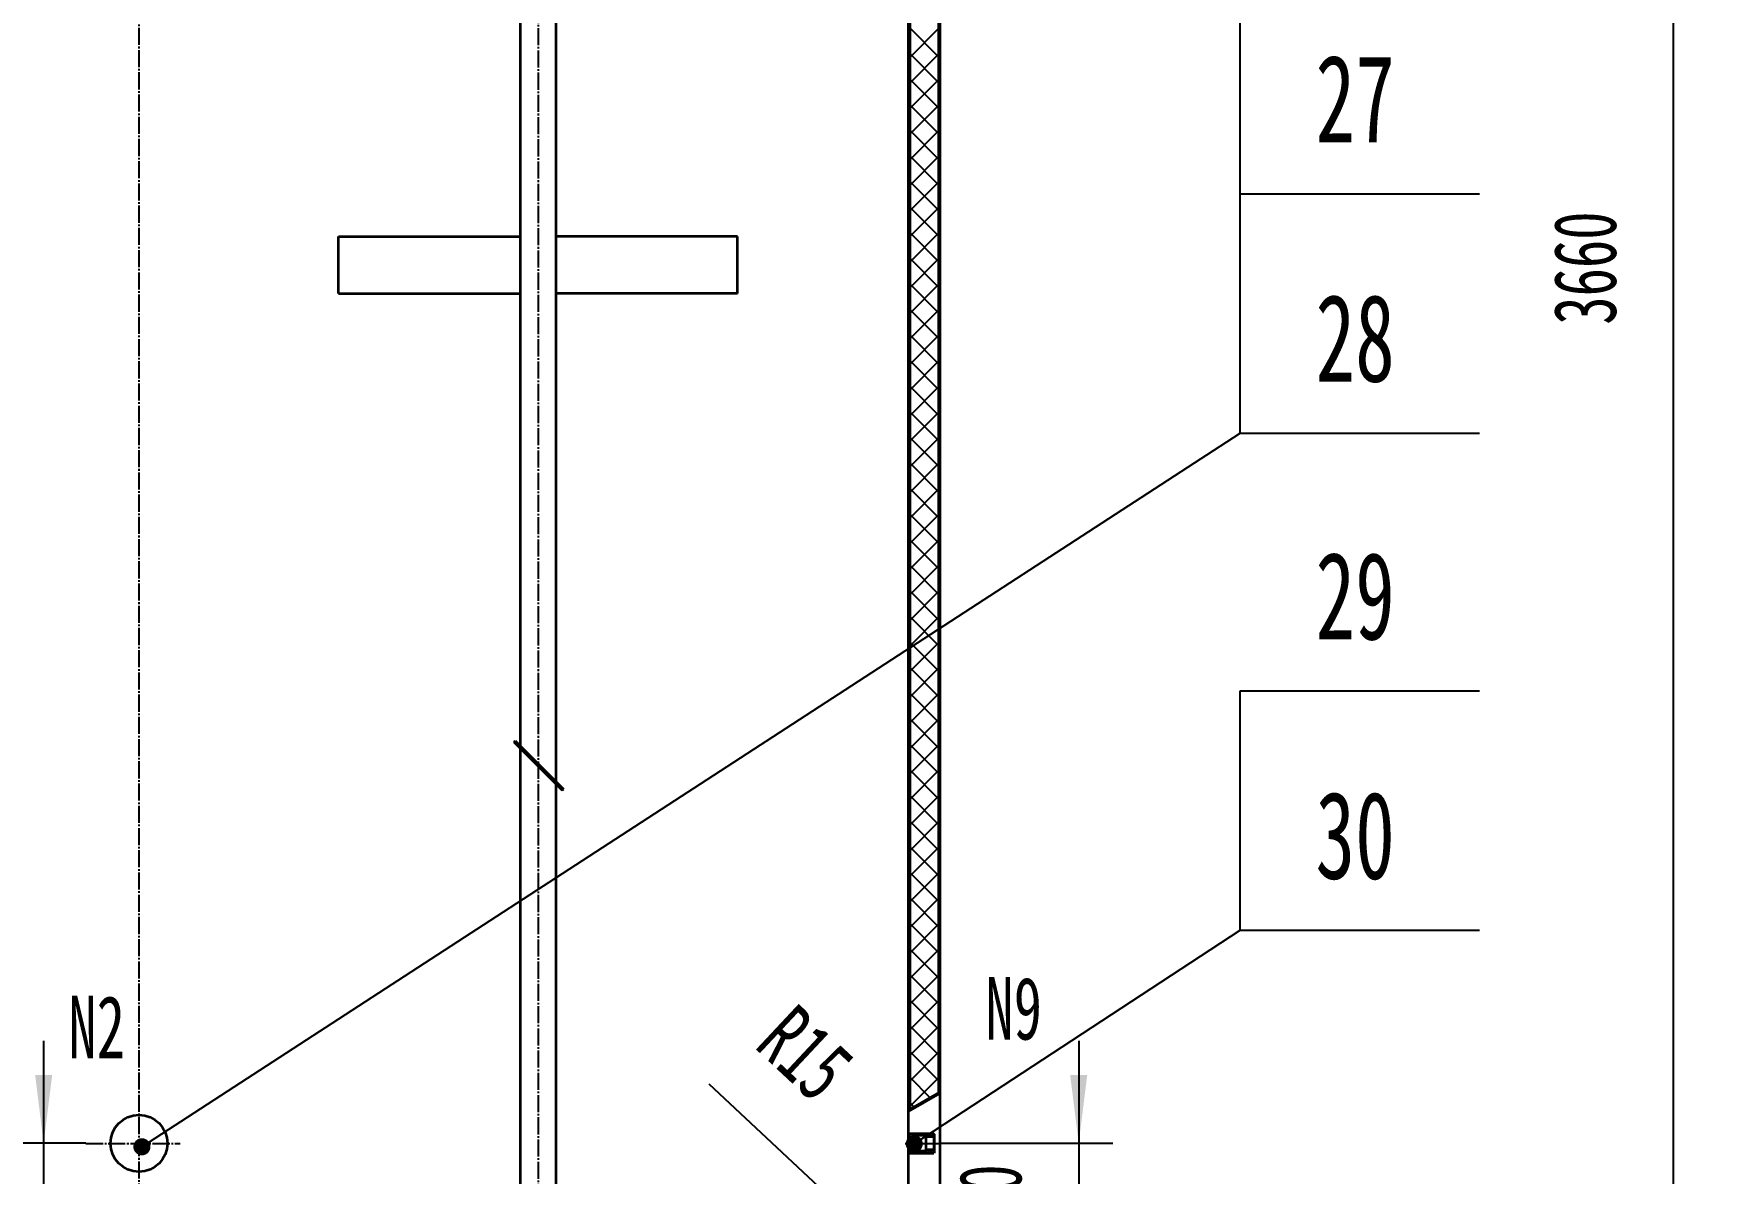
# Model space of a CAD drawing. Header units: millimetres. Extents: x -8910 to 8910, y -6300 to 6300.
# Drawn here: x -4571 to -1635, y 171 to 2171 of the extents above; entities that cross this region are included whole.
import ezdxf

# ---------------------------------------------------------------- set-up
doc = ezdxf.new("R2010")
doc.units = ezdxf.units.MM
doc.linetypes.add('EB_DASHDOT', pattern=[39, 30, -3, 3, -3])
for name, color, linetype, lineweight in [('CAXA0', 7, 'Continuous', 35), ('CAXA1', 1, 'EB_DASHDOT', 25), ('CAXA3', 2, 'Continuous', 18), ('CAXA4', 4, 'Continuous', 18), ('CAXA5', 100, 'Continuous', 18)]:
    doc.layers.add(name, color=color, linetype=linetype, lineweight=lineweight)
doc.styles.add('标准', font='SIMFANG.TTF', dxfattribs={"width": 0.667})
doc.dimstyles.new('标准', dxfattribs={"dimscale": 30, "dimtxt": 2.6, "dimasz": 4, "dimexe": 2, "dimexo": 0, "dimtad": 1, "dimdec": 1, "dimzin": 9, "dimdsep": 46, "dimtxsty": '标准', "dimcen": 0, "dimdle": 6, "dimaunit": 1, "dimazin": 2, "dimtfac": 1, "dimtdec": 3, "dimtmove": 0, "dimatfit": 3, "dimfxl": 0, "dimtolj": 1, "dimtzin": 0, "dimarcsym": 0})

# ---------------------------------------------------------------- blocks, each defined once
blk = doc.blocks.new('CAXBLOCK1', base_point=(-3022.9, 253))
at = {"layer": 'CAXA5', "color": 0, "linetype": 'Continuous', "lineweight": 25}
for p, q in [((-3036.1, 235.6), (-3033, 232.5)), ((-3035.7, 239.4), (-3028.7, 232.5)), ((-3033, 241), (-3024.5, 232.5)), ((-3028.8, 241), (-3021.1, 233.4)), ((-3024.5, 241), (-3021.1, 237.6)), ((-3020.3, 241), (-3017.3, 238)), ((-3016, 241), (-3013, 238)), ((-3011.8, 241), (-3008.8, 238)), ((-3007.6, 241), (-3002, 235.5)), ((-3003.3, 241), (-2997.8, 235.5)), ((-2999.1, 241), (-2993.5, 235.5)), ((-2994.8, 241), (-2991.1, 237.3)), ((-3036.1, 214.4), (-3028.7, 207)), ((-3036.1, 210.2), (-3032.9, 207)), ((-3033, 215.5), (-3024.5, 207)), ((-3028.7, 215.5), (-3020.2, 207)), ((-3024.5, 215.5), (-3021.1, 212.1)), ((-3019, 210), (-3016, 207)), ((-3014.7, 210), (-3011.7, 207)), ((-3010.5, 210), (-3007.5, 207)), ((-3006.2, 210), (-3003.2, 207)), ((-3004.5, 212.5), (-2999, 207)), ((-3000.3, 212.5), (-2994.8, 207)), ((-2996, 212.5), (-2991.3, 207.8))]:
    blk.add_line(p, q, dxfattribs=at)
blk = doc.blocks.new('*CAXBLOCK2321')
at = {"layer": 'CAXA4', "linetype": 'Continuous', "lineweight": 25}
for points in [[(-4553.3, 224), (-4568.3, 344), (-4538.3, 344)], [(-4553.3, 24), (-4568.3, -96), (-4538.3, -96)]]:
    blk.add_hatch(color=0, dxfattribs=at).paths.add_polyline_path(points, flags=0)
at = {"layer": 'CAXA4', "color": 0, "linetype": 'Continuous', "lineweight": 25}
for p, q in [((-4553.3, 404), (-4553.3, -156)), ((-4479.1, 224), (-4613.3, 224)), ((-5739.1, 24), (-4493.3, 24))]:
    blk.add_line(p, q, dxfattribs=at)
at = {"layer": 'CAXA4', "color": 0, "linetype": 'Continuous', "lineweight": 25, "insert": (-4763.3, 38), "char_height": 109.5, "attachment_point": 1, "rotation": 90, "style": '标准'}
blk.add_mtext('\\fFangSong_GB2312|b0|i0|p34;200', dxfattribs=at)
blk = doc.blocks.new('*CAXBLOCK2422')
at = {"layer": 'CAXA4', "linetype": 'Continuous', "lineweight": 25}
for points in [[(-2737.8, 224), (-2752.8, 344), (-2722.8, 344)], [(-2737.8, 24), (-2752.8, -96), (-2722.8, -96)]]:
    blk.add_hatch(color=0, dxfattribs=at).paths.add_polyline_path(points, flags=0)
at = {"layer": 'CAXA4', "color": 0, "linetype": 'Continuous', "lineweight": 25}
for p, q in [((-2737.8, 404), (-2737.8, -156)), ((-2981.1, 224), (-2677.8, 224)), ((-3033.1, 24), (-2677.8, 24))]:
    blk.add_line(p, q, dxfattribs=at)
at = {"layer": 'CAXA4', "color": 0, "linetype": 'Continuous', "lineweight": 25, "insert": (-2947.8, 38), "char_height": 109.5, "attachment_point": 1, "rotation": 90, "style": '标准'}
blk.add_mtext('\\fFangSong_GB2312|b0|i0|p34;200', dxfattribs=at)
blk = doc.blocks.new('*CAXBLOCK5653')
at = {"layer": 'CAXA4', "linetype": 'Continuous', "lineweight": 25}
for points in [[(-1694.9, 3606.8), (-1709.9, 3486.8), (-1679.9, 3486.8)], [(-1694.9, -53.1), (-1709.9, 66.9), (-1679.9, 66.9)]]:
    blk.add_hatch(color=0, dxfattribs=at).paths.add_polyline_path(points, flags=0)
at = {"layer": 'CAXA4', "color": 0, "linetype": 'Continuous', "lineweight": 25}
for p, q in [((-2981.6, 3606.8), (-1634.9, 3606.8)), ((-1694.9, 3606.8), (-1694.9, -53.1)), ((-3011.6, -53.1), (-1634.9, -53.1))]:
    blk.add_line(p, q, dxfattribs=at)
at = {"layer": 'CAXA4', "color": 0, "linetype": 'Continuous', "lineweight": 25, "insert": (-1904.9, 1660.4), "char_height": 109.5, "attachment_point": 1, "rotation": 90, "style": '标准'}
blk.add_mtext('\\fFangSong_GB2312|b0|i0|p34;3660', dxfattribs=at)
blk = doc.blocks.new('CAXBLOCK94', base_point=(-2034.8, 1470.2))
at = {"layer": 'CAXA4', "linetype": 'Continuous', "lineweight": 25}
blk.add_hatch(color=0, dxfattribs=at).paths.add_polyline_path([(-4366, 217.9), (-4366, 219.1), (-4366.2, 220.3), (-4366.4, 221.4), (-4366.7, 222.6), (-4367.1, 223.7), (-4367.6, 224.7), (-4368.2, 225.8), (-4368.8, 226.7), (-4369.6, 227.7), (-4370.4, 228.5), (-4371.2, 229.3), (-4372.2, 230.1), (-4373.1, 230.7), (-4374.2, 231.3), (-4375.2, 231.8), (-4376.3, 232.2), (-4377.5, 232.5), (-4378.6, 232.7), (-4379.8, 232.9), (-4381, 232.9), (-4382.2, 232.9), (-4383.3, 232.7), (-4384.5, 232.5), (-4385.6, 232.2), (-4386.7, 231.8), (-4387.8, 231.3), (-4388.8, 230.7), (-4389.8, 230.1), (-4390.7, 229.3), (-4391.6, 228.5), (-4392.4, 227.7), (-4393.1, 226.7), (-4393.8, 225.8), (-4394.3, 224.7), (-4394.8, 223.7), (-4395.2, 222.6), (-4395.6, 221.4), (-4395.8, 220.3), (-4395.9, 219.1), (-4396, 217.9), (-4395.9, 216.7), (-4395.8, 215.6), (-4395.6, 214.4), (-4395.2, 213.3), (-4394.8, 212.2), (-4394.3, 211.1), (-4393.8, 210.1), (-4393.1, 209.1), (-4392.4, 208.2), (-4391.6, 207.3), (-4390.7, 206.5), (-4389.8, 205.8), (-4388.8, 205.1), (-4387.8, 204.6), (-4386.7, 204.1), (-4385.6, 203.7), (-4384.5, 203.3), (-4383.3, 203.1), (-4382.2, 203), (-4381, 202.9), (-4379.8, 203), (-4378.6, 203.1), (-4377.5, 203.3), (-4376.3, 203.7), (-4375.2, 204.1), (-4374.2, 204.6), (-4373.1, 205.1), (-4372.2, 205.8), (-4371.2, 206.5), (-4370.4, 207.3), (-4369.6, 208.2), (-4368.8, 209.1), (-4368.2, 210.1), (-4367.6, 211.1), (-4367.1, 212.2), (-4366.7, 213.3), (-4366.4, 214.4), (-4366.2, 215.6), (-4366, 216.7)], flags=0)
at = {"layer": 'CAXA4', "color": 0, "linetype": 'Continuous', "lineweight": 25}
for p, q in [((-4381, 217.9), (-2454.8, 1470.2)), ((-2454.8, 1470.2), (-2034.8, 1470.2))]:
    blk.add_line(p, q, dxfattribs=at)
at = {"layer": 'CAXA4', "color": 0, "linetype": 'Continuous', "lineweight": 25, "insert": (-2322.5, 1713.7), "char_height": 153.3, "attachment_point": 1, "style": '标准'}
blk.add_mtext('\\fFangSong_GB2312|b0|i0|p34;28', dxfattribs=at)
blk = doc.blocks.new('CAXBLOCK95', base_point=(-2034.8, 1890.2))
at = {"layer": 'CAXA4', "color": 0, "linetype": 'Continuous', "lineweight": 25}
for p, q in [((-2454.8, 1470.2), (-2454.8, 1890.2)), ((-2454.8, 1890.2), (-2034.8, 1890.2))]:
    blk.add_line(p, q, dxfattribs=at)
at = {"layer": 'CAXA4', "color": 0, "linetype": 'Continuous', "lineweight": 25, "insert": (-2322.5, 2133.7), "char_height": 153.3, "attachment_point": 1, "style": '标准'}
blk.add_mtext('\\fFangSong_GB2312|b0|i0|p34;27', dxfattribs=at)
blk = doc.blocks.new('CAXBLOCK96', base_point=(-2034.8, 2310.2))
at = {"layer": 'CAXA4', "color": 0, "linetype": 'Continuous', "lineweight": 25}
for p, q in [((-2454.8, 1890.2), (-2454.8, 2310.2)), ((-2454.8, 2310.2), (-2034.8, 2310.2))]:
    blk.add_line(p, q, dxfattribs=at)
at = {"layer": 'CAXA4', "color": 0, "linetype": 'Continuous', "lineweight": 25, "insert": (-2322.5, 2553.7), "char_height": 153.3, "attachment_point": 1, "style": '标准'}
blk.add_mtext('\\fFangSong_GB2312|b0|i0|p34;26', dxfattribs=at)
blk = doc.blocks.new('CAXBLOCK93', base_point=(-4381, 217.9))
at = {"layer": 'CAXA4', "color": 0}
for name, p in [('CAXBLOCK96', (-2034.8, 2310.2)), ('CAXBLOCK95', (-2034.8, 1890.2)), ('CAXBLOCK94', (-2034.8, 1470.2))]:
    blk.add_blockref(name, p, dxfattribs=at)
blk = doc.blocks.new('CAXBLOCK98', base_point=(-2034.8, 597.9))
at = {"layer": 'CAXA4', "linetype": 'Continuous', "lineweight": 25}
blk.add_hatch(color=0, dxfattribs=at).paths.add_polyline_path([(-3011.3, 223.1), (-3011.3, 224.3), (-3011.5, 225.4), (-3011.7, 226.6), (-3012, 227.7), (-3012.4, 228.8), (-3012.9, 229.9), (-3013.5, 230.9), (-3014.1, 231.9), (-3014.9, 232.8), (-3015.7, 233.7), (-3016.5, 234.5), (-3017.5, 235.2), (-3018.4, 235.9), (-3019.5, 236.5), (-3020.5, 237), (-3021.6, 237.4), (-3022.8, 237.7), (-3023.9, 237.9), (-3025.1, 238.1), (-3026.3, 238.1), (-3027.5, 238.1), (-3028.6, 237.9), (-3029.8, 237.7), (-3030.9, 237.4), (-3032, 237), (-3033.1, 236.5), (-3034.1, 235.9), (-3035.1, 235.2), (-3036, 234.5), (-3036.9, 233.7), (-3037.7, 232.8), (-3038.4, 231.9), (-3039.1, 230.9), (-3039.6, 229.9), (-3040.1, 228.8), (-3040.5, 227.7), (-3040.9, 226.6), (-3041.1, 225.4), (-3041.2, 224.3), (-3041.3, 223.1), (-3041.2, 221.9), (-3041.1, 220.8), (-3040.9, 219.6), (-3040.5, 218.5), (-3040.1, 217.4), (-3039.6, 216.3), (-3039.1, 215.3), (-3038.4, 214.3), (-3037.7, 213.4), (-3036.9, 212.5), (-3036, 211.7), (-3035.1, 211), (-3034.1, 210.3), (-3033.1, 209.7), (-3032, 209.2), (-3030.9, 208.8), (-3029.8, 208.5), (-3028.6, 208.3), (-3027.5, 208.1), (-3026.3, 208.1), (-3025.1, 208.1), (-3023.9, 208.3), (-3022.8, 208.5), (-3021.6, 208.8), (-3020.5, 209.2), (-3019.5, 209.7), (-3018.4, 210.3), (-3017.5, 211), (-3016.5, 211.7), (-3015.7, 212.5), (-3014.9, 213.4), (-3014.1, 214.3), (-3013.5, 215.3), (-3012.9, 216.3), (-3012.4, 217.4), (-3012, 218.5), (-3011.7, 219.6), (-3011.5, 220.8), (-3011.3, 221.9)], flags=0)
at = {"layer": 'CAXA4', "color": 0, "linetype": 'Continuous', "lineweight": 25}
for p, q in [((-3026.3, 223.1), (-2454.8, 597.9)), ((-2454.8, 597.9), (-2034.8, 597.9))]:
    blk.add_line(p, q, dxfattribs=at)
at = {"layer": 'CAXA4', "color": 0, "linetype": 'Continuous', "lineweight": 25, "insert": (-2322.5, 841.4), "char_height": 153.3, "attachment_point": 1, "style": '标准'}
blk.add_mtext('\\fFangSong_GB2312|b0|i0|p34;30', dxfattribs=at)
blk = doc.blocks.new('CAXBLOCK99', base_point=(-2034.8, 1017.9))
at = {"layer": 'CAXA4', "color": 0, "linetype": 'Continuous', "lineweight": 25}
for p, q in [((-2454.8, 597.9), (-2454.8, 1017.9)), ((-2454.8, 1017.9), (-2034.8, 1017.9))]:
    blk.add_line(p, q, dxfattribs=at)
at = {"layer": 'CAXA4', "color": 0, "linetype": 'Continuous', "lineweight": 25, "insert": (-2322.5, 1261.4), "char_height": 153.3, "attachment_point": 1, "style": '标准'}
blk.add_mtext('\\fFangSong_GB2312|b0|i0|p34;29', dxfattribs=at)
blk = doc.blocks.new('CAXBLOCK97', base_point=(-3026.3, 223.1))
at = {"layer": 'CAXA4', "color": 0}
for name, p in [('CAXBLOCK99', (-2034.8, 1017.9)), ('CAXBLOCK98', (-2034.8, 597.9))]:
    blk.add_blockref(name, p, dxfattribs=at)
blk = doc.blocks.new('*CAXBLOCK137134')
at = {"layer": 'CAXA4', "linetype": 'Continuous', "lineweight": 25}
blk.add_hatch(color=0, dxfattribs=at).paths.add_polyline_path([(-3040.2, 4.2), (-3117.6, 97.2), (-3138.1, 75.3)], flags=0)
at = {"layer": 'CAXA4', "color": 0, "linetype": 'Continuous', "lineweight": 25}
blk.add_line((-3040.2, 4.2), (-3386, 327.8), dxfattribs=at)
at = {"layer": 'CAXA4', "color": 0, "linetype": 'Continuous', "lineweight": 25, "insert": (-3234.1, 473.3), "char_height": 109.5, "attachment_point": 1, "rotation": 316.9, "style": '标准'}
blk.add_mtext('\\fFangSong_GB2312|b0|i0|p34;R15', dxfattribs=at)
blk = doc.blocks.new('CAXBLOCK143', base_point=(-2257.7, -145.7))
at = {"layer": 'CAXA5', "color": 0, "linetype": 'Continuous', "lineweight": 25}
for p, q in [((-3033.1, 2130.5), (-2983.6, 2180)), ((-2983.6, 2130.5), (-3033.1, 2180)), ((-3033.1, 2085.6), (-2983.6, 2135.1)), ((-2983.6, 2085.6), (-3033.1, 2135.1)), ((-3033.1, 2040.7), (-2983.6, 2090.2)), ((-2983.6, 2040.7), (-3033.1, 2090.2)), ((-3033.1, 1995.8), (-2983.6, 2045.3)), ((-2983.6, 1995.8), (-3033.1, 2045.3)), ((-3033.1, 1950.9), (-2983.6, 2000.4)), ((-2983.6, 1950.9), (-3033.1, 2000.4)), ((-3033.1, 1906), (-2983.6, 1955.5)), ((-2983.6, 1906), (-3033.1, 1955.5)), ((-3033.1, 1861.1), (-2983.6, 1910.6)), ((-2983.6, 1861.1), (-3033.1, 1910.6)), ((-3033.1, 1816.2), (-2983.6, 1865.7)), ((-2983.6, 1816.2), (-3033.1, 1865.7)), ((-3033.1, 1771.3), (-2983.6, 1820.8)), ((-2983.6, 1771.3), (-3033.1, 1820.8)), ((-3033.1, 1726.4), (-2983.6, 1775.9)), ((-2983.6, 1726.4), (-3033.1, 1775.9)), ((-3033.1, 1681.5), (-2983.6, 1731)), ((-2983.6, 1681.5), (-3033.1, 1731)), ((-3033.1, 1636.6), (-2983.6, 1686.1)), ((-2983.6, 1636.6), (-3033.1, 1686.1)), ((-3033.1, 1591.7), (-2983.6, 1641.2)), ((-2983.6, 1591.7), (-3033.1, 1641.2)), ((-3033.1, 1546.8), (-2983.6, 1596.3)), ((-2983.6, 1546.8), (-3033.1, 1596.3)), ((-3033.1, 1501.9), (-2983.6, 1551.4)), ((-2983.6, 1501.9), (-3033.1, 1551.4)), ((-3033.1, 1457), (-2983.6, 1506.5)), ((-2983.6, 1457), (-3033.1, 1506.5)), ((-3033.1, 1412.1), (-2983.6, 1461.6)), ((-2983.6, 1412.1), (-3033.1, 1461.6)), ((-3033.1, 1367.2), (-2983.6, 1416.7)), ((-2983.6, 1367.2), (-3033.1, 1416.7)), ((-3033.1, 1322.3), (-2983.6, 1371.8)), ((-2983.6, 1322.3), (-3033.1, 1371.8)), ((-3033.1, 1277.4), (-2983.6, 1326.9)), ((-2983.6, 1277.4), (-3033.1, 1326.9)), ((-3033.1, 1232.5), (-2983.6, 1282)), ((-2983.6, 1232.5), (-3033.1, 1282)), ((-3033.1, 1187.6), (-2983.6, 1237.1)), ((-2983.6, 1187.6), (-3033.1, 1237.1)), ((-3033.1, 1142.7), (-2983.6, 1192.2)), ((-2983.6, 1142.7), (-3033.1, 1192.2)), ((-3033.1, 1097.8), (-2983.6, 1147.3)), ((-2983.6, 1097.8), (-3033.1, 1147.3)), ((-3033.1, 1052.9), (-2983.6, 1102.4)), ((-2983.6, 1052.9), (-3033.1, 1102.4)), ((-3033.1, 1008), (-2983.6, 1057.5)), ((-2983.6, 1008), (-3033.1, 1057.5)), ((-3033.1, 963.1), (-2983.6, 1012.6)), ((-2983.6, 963.1), (-3033.1, 1012.6)), ((-3033.1, 918.2), (-2983.6, 967.7)), ((-2983.6, 918.2), (-3033.1, 967.7)), ((-3033.1, 873.3), (-2983.6, 922.8)), ((-2983.6, 873.3), (-3033.1, 922.8)), ((-3033.1, 828.4), (-2983.6, 877.9)), ((-2983.6, 828.4), (-3033.1, 877.9)), ((-3033.1, 783.5), (-2983.6, 833)), ((-2983.6, 783.5), (-3033.1, 833)), ((-3033.1, 738.6), (-2983.6, 788.1)), ((-2983.6, 738.6), (-3033.1, 788.1)), ((-3033.1, 693.7), (-2983.6, 743.2)), ((-2983.6, 693.7), (-3033.1, 743.2)), ((-3033.1, 648.8), (-2983.6, 698.3)), ((-2983.6, 648.8), (-3033.1, 698.3)), ((-3033.1, 603.9), (-2983.6, 653.4)), ((-2983.6, 603.9), (-3033.1, 653.4)), ((-3033.1, 559), (-2983.6, 608.5)), ((-2983.6, 559), (-3033.1, 608.5)), ((-3033.1, 514.1), (-2983.6, 563.6)), ((-2983.6, 514.1), (-3033.1, 563.6)), ((-3033.1, 469.2), (-2983.6, 518.7)), ((-2983.6, 469.2), (-3033.1, 518.7)), ((-3033.1, 424.3), (-2983.6, 473.8)), ((-2983.6, 424.3), (-3033.1, 473.8)), ((-3033.1, 379.4), (-2983.6, 428.9)), ((-2983.6, 379.4), (-3033.1, 428.9)), ((-3033.1, 334.5), (-2983.6, 384)), ((-2983.6, 334.5), (-3033.1, 384)), ((-3033.1, 289.6), (-2983.6, 339.1)), ((-2998.2, 304.1), (-3033.1, 339.1)), ((-3026.7, 287.7), (-3033.1, 294.2))]:
    blk.add_line(p, q, dxfattribs=at)

msp = doc.modelspace()

# ---------------------------------------------------------------- linework, layer by layer
at = {"layer": 'CAXA0'}
for p, q in [((-3036.14, 14.49), (-3036.14, 3627.08)), ((-3033.14, 283.99), (-3033.14, 3628.15)), ((-2983.64, 3606.84), (-2983.64, 312.54)), ((-2981.64, 3606.84), (-2981.64, -19.83)), ((-3717.64, 2767.42), (-3717.64, 921.66)), ((-3654.64, 2704.42), (-3654.64, 858.66)), ((-4036.14, 1715.42), (-4036.14, 1815.42)), ((-4036.14, 1815.42), (-3717.64, 1815.42)), ((-3336.14, 1815.42), (-3654.64, 1815.42)), ((-3336.14, 1715.42), (-3336.14, 1815.42)), ((-4036.14, 1715.42), (-3717.64, 1715.42)), ((-3336.14, 1715.42), (-3654.64, 1715.42)), ((-3728.57, 928.35), (-3726.44, 930.47)), ((-3728.57, 928.35), (-3643.71, 843.5)), ((-3726.44, 930.47), (-3641.59, 845.62)), ((-3717.64, 917.42), (-3717.64, -110.58)), ((-3654.64, 854.42), (-3654.64, -143.18)), ((-3643.71, 843.5), (-3641.59, 845.62)), ((-3036.14, 282.26), (-2981.64, 313.7)), ((-3036.14, 279.95), (-2981.64, 311.39)), ((-3034.14, 240.99), (-3036.14, 238.99)), ((-3036.14, 238.99), (-3036.14, 208.99)), ((-3034.14, 240.99), (-2992.14, 240.99)), ((-3006.14, 237.99), (-3021.14, 237.99)), ((-3021.14, 237.99), (-3021.14, 209.99)), ((-3006.14, 237.99), (-3006.14, 209.99)), ((-2992.14, 235.46), (-3006.14, 235.46)), ((-2991.14, 239.99), (-2992.14, 240.99)), ((-2992.14, 235.46), (-2991.14, 236.46)), ((-2992.14, 235.46), (-2992.14, 212.51)), ((-2991.14, 239.99), (-2991.14, 207.99)), ((-3035.14, 232.49), (-3036.14, 233.49)), ((-3035.14, 215.49), (-3036.14, 214.49)), ((-3034.14, 206.99), (-3036.14, 208.99)), ((-3021.14, 232.49), (-3035.14, 232.49)), ((-3035.14, 215.49), (-3035.14, 232.49)), ((-3021.14, 215.49), (-3035.14, 215.49)), ((-3034.14, 206.99), (-2992.14, 206.99)), ((-3006.14, 209.99), (-3021.14, 209.99)), ((-2992.14, 212.51), (-3006.14, 212.51)), ((-2992.14, 212.51), (-2991.14, 211.51)), ((-2991.14, 207.99), (-2992.14, 206.99))]:
    msp.add_line(p, q, dxfattribs=at)
msp.add_circle((-4386.14, 223.99), 50, dxfattribs=at)
at = {"layer": 'CAXA1', "linetype": 'EB_DASHDOT', "lineweight": 25}
for p, q in [((-4386.14, 4248.29), (-4386.14, -674.85)), ((-3686.14, 4247.78), (-3686.14, -205.33)), ((-3042.14, 223.99), (-2981.14, 223.99)), ((-3039.14, 223.99), (-2988.14, 223.99))]:
    msp.add_line(p, q, dxfattribs=at)
at = {"layer": 'CAXA1'}
msp.add_line((-4479.11, 223.99), (-4314.04, 223.99), dxfattribs=at)
at = {"layer": 'CAXA3'}
for p, q in [((-2991.14, 237.49), (-3006.09, 237.49)), ((-2991.14, 210.49), (-3006.09, 210.49))]:
    msp.add_line(p, q, dxfattribs=at)

# ---------------------------------------------------------------- block references
at = {"layer": 'CAXA4'}
for name, p in [('CAXBLOCK93', (-4380.98, 217.92)), ('CAXBLOCK97', (-3026.28, 223.1))]:
    msp.add_blockref(name, p, dxfattribs=at)
at = {"layer": 'CAXA5'}
for name, p in [('CAXBLOCK143', (-2257.66, -145.7)), ('CAXBLOCK1', (-3022.87, 253))]:
    msp.add_blockref(name, p, dxfattribs=at)

# ---------------------------------------------------------------- texts
at = {"layer": 'CAXA4', "linetype": 'Continuous', "lineweight": 25, "char_height": 109.5, "attachment_point": 1, "style": '标准'}
for s, insert in [('\\fFangSong_GB2312|b0|i0|p34;N9', (-2901.58, 515.57)), ('\\fFangSong_GB2312|b0|i0|p34;N2', (-4510, 482.9))]:
    msp.add_mtext(s, dxfattribs=dict(at, insert=insert))

# ---------------------------------------------------------------- dimensions: what is measured, and where the dimension line sits
at = {"layer": 'CAXA4'}
for base, p1, p2, angle, text, picture, middle in [((-1694.87, 1900.24), (-2981.64, 3606.84), (-3011.64, -53.12), 270, '\\fFangSong_GB2312;3660', '*CAXBLOCK5653', (-1829.87, 1776.86)), ((-4553.3, 146.31), (-4479.11, 223.99), (-5739.14, 23.99), 90, '\\fFangSong_GB2312;200', '*CAXBLOCK2321', (-4688.3, 123.99)), ((-2737.83, 95.87), (-2981.14, 223.99), (-3033.14, 23.99), 90, '\\fFangSong_GB2312;200', '*CAXBLOCK2422', (-2872.83, 123.99))]:
    dim = msp.add_linear_dim(base=base, p1=p1, p2=p2, angle=angle, text=text, dimstyle='标准', dxfattribs=at)
    dim.commit()
    dim.dimension.update_dxf_attribs({"geometry": picture, "text_midpoint": middle})
dim = msp.add_radius_dim(center=(-3051.14, 14.49), mpoint=(-3040.19, 4.24), text='\\fFangSong_GB2312;R15', dimstyle='标准', dxfattribs=at)
dim.commit()
dim.dimension.update_dxf_attribs({"geometry": '*CAXBLOCK137134', "text_midpoint": (-3222.52, 359.76)})

doc.saveas('drawing.dxf')
